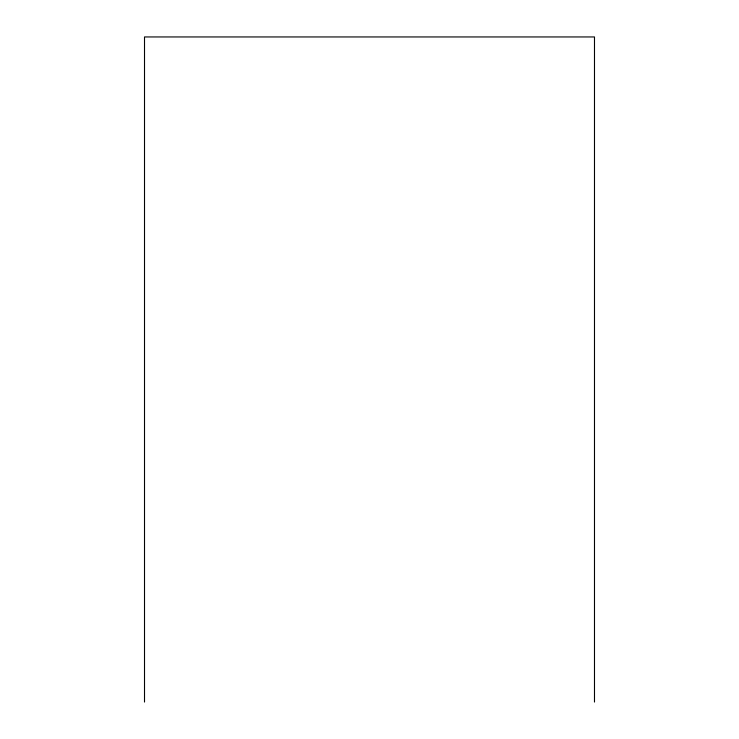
<?xml version="1.0" encoding="UTF-8"?>
<svg xmlns="http://www.w3.org/2000/svg" width="739" height="739" viewBox="0 0 739 739"><rect width="100%" height="100%" fill="white"/><g stroke="black" fill="none" stroke-linecap="round" stroke-linejoin="round"><path stroke-width="1.11" d="M594.489 702.05L594.489 36.95L144.511 36.95L144.511 702.05"/></g></svg>
